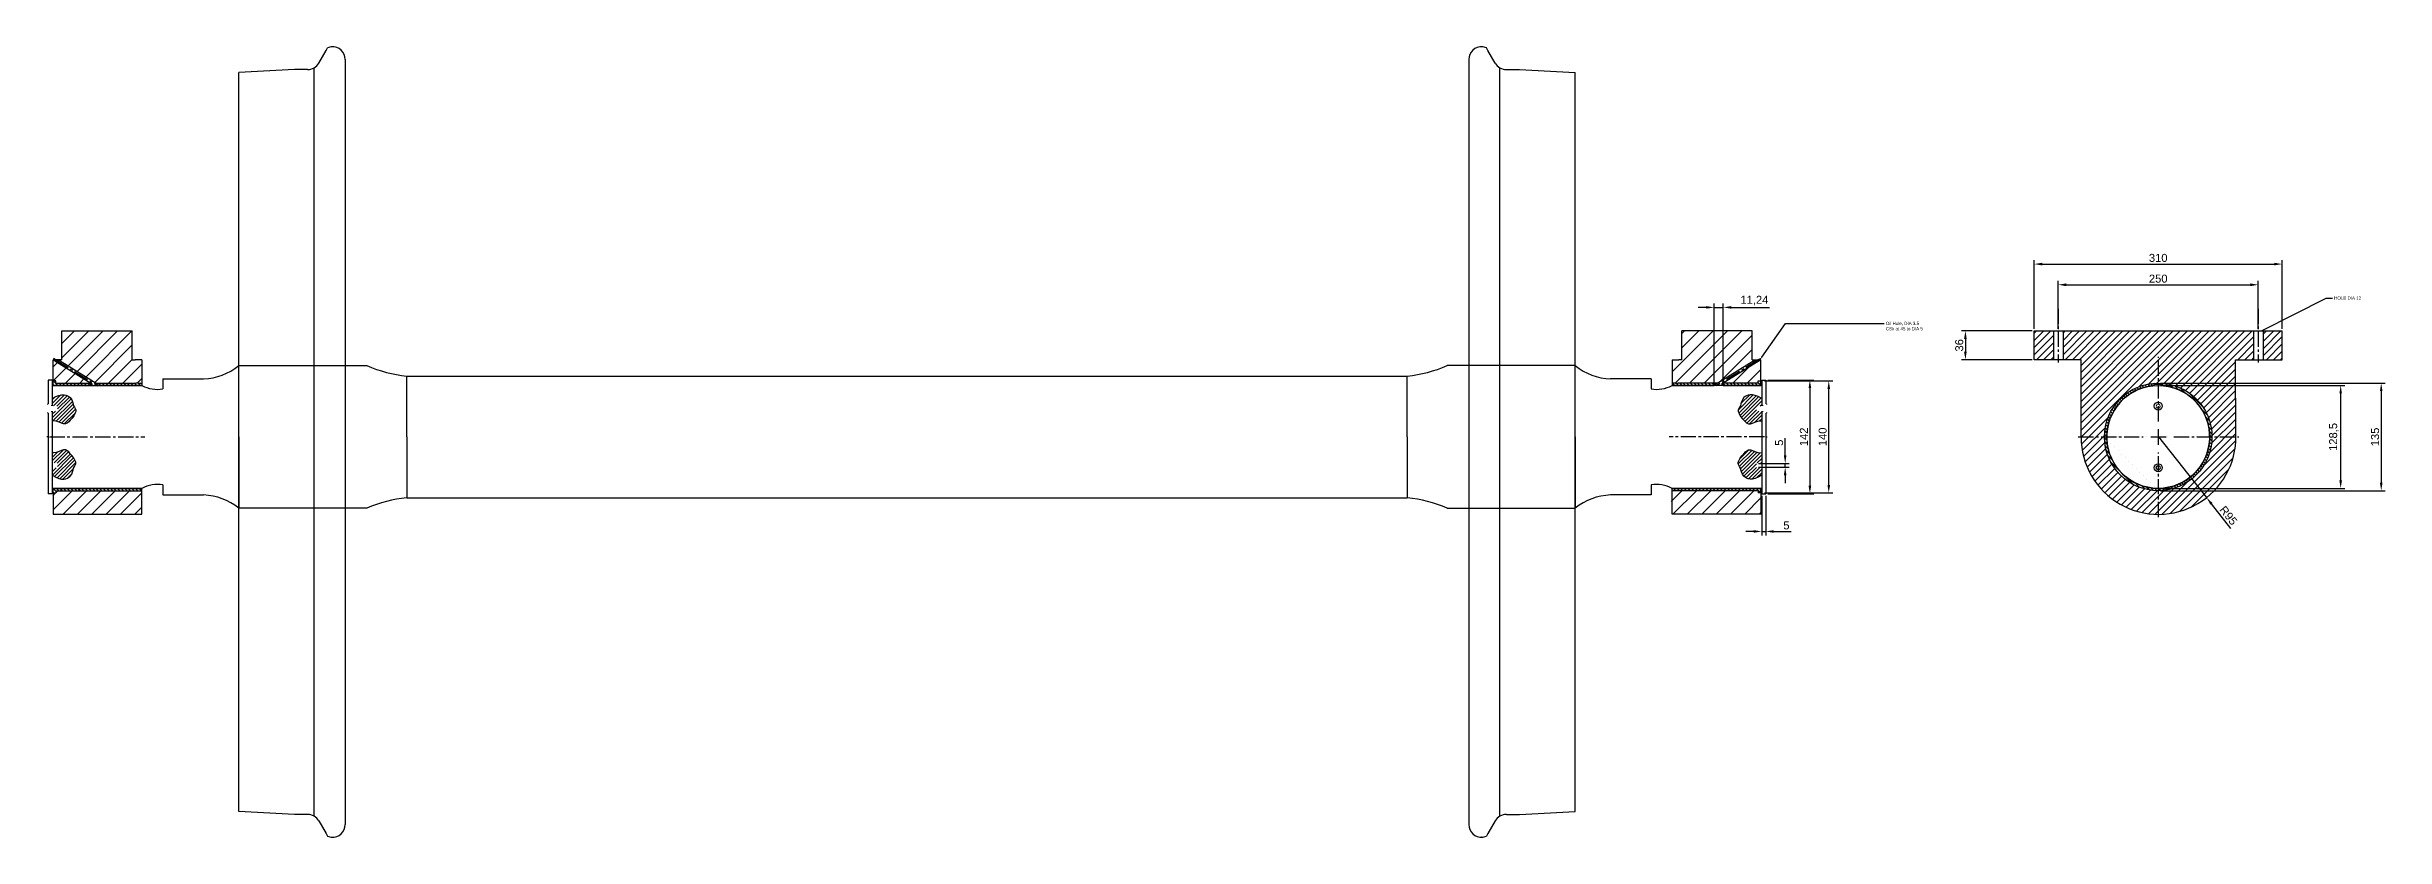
# Model space of a CAD drawing. Header units: millimetres. Extents: x 746 to 6704, y 1262 to 8179.
# Drawn here: x 746 to 3668, y 1262 to 2249 of the extents above; entities that cross this region are included whole.
import ezdxf
from ezdxf import colors
from ezdxf.entities.mleader import LeaderData, LeaderLine
from ezdxf.math import Vec2, Vec3

# ---------------------------------------------------------------- set-up
doc = ezdxf.new("R2010")
doc.units = ezdxf.units.MM
doc.linetypes.add('AM_ISO02W050x2', pattern=[3.75, 3, -0.75])
doc.linetypes.add('CENTER2', pattern=[28.575, 19.05, -3.175, 3.175, -3.175])
doc.styles.get("Standard").update_dxf_attribs({"font": 'arial.ttf'})
doc.dimstyles.new('ISO-25', dxfattribs={"dimscale": 4, "dimtxt": 2.5, "dimasz": 2.5, "dimexe": 1.25, "dimexo": 0.625, "dimtad": 1, "dimtxsty": 'Standard', "dimcen": 2.5, "dimadec": 0, "dimazin": 0, "dimtfac": 1, "dimtmove": 0, "dimatfit": 3, "dimfxl": 1, "dimarcsym": 0})
pattern_1 = [(45, (-0.947, 0), (-8.980256, 8.980256), [])]

# ---------------------------------------------------------------- blocks, each defined once
blk = doc.blocks.new('*U3')
at = {"color": 0, "linetype": 'CENTER2', "transparency": 16777216}
blk.add_line((0, 33.615), (0, -33.615), dxfattribs=at)
blk = doc.blocks.new('*U4')
at = {"color": 0, "linetype": 'CENTER2', "transparency": 16777216}
blk.add_line((0, 33.615), (0, -33.615), dxfattribs=at)
blk = doc.blocks.new('*U5')
at = {"color": 0, "linetype": 'CENTER2', "transparency": 16777216}
blk.add_line((26.6, 16.4), (-26.6, -16.4), dxfattribs=at)
blk = doc.blocks.new('*U6')
at = {"color": 0, "linetype": 'CENTER2', "transparency": 16777216}
blk.add_line((59.5, 0), (-59.5, 0), dxfattribs=at)
blk = doc.blocks.new('*D7')
at = {"color": 0, "lineweight": -2, "transparency": 16777216}
for p, q in [((3387.5, 1829.2), (3668.2, 1829.2)), ((3663.2, 1819.2), (3663.2, 1704.9)), ((3387.5, 1694.9), (3668.2, 1694.9))]:
    blk.add_line(p, q, dxfattribs=at)
at = {"color": 0, "transparency": 16777216}
for points in [[(3661.6, 1819.2), (3664.9, 1819.2), (3663.2, 1829.2)], [(3661.6, 1704.9), (3664.9, 1704.9), (3663.2, 1694.9)]]:
    blk.add_solid(points, dxfattribs=at)
at = {"layer": 'Defpoints', "color": 0, "transparency": 16777216}
for p in [(3385, 1829.2), (3385, 1694.9), (3663.2, 1694.9)]:
    blk.add_point(p, dxfattribs=at)
at = {"color": 0, "transparency": 16777216, "insert": (3655.6, 1762), "char_height": 10, "attachment_point": 5, "rotation": 90}
blk.add_mtext('135', dxfattribs=at)
blk = doc.blocks.new('*D8')
at = {"color": 0, "lineweight": -2, "transparency": 16777216}
for p, q in [((3387.5, 1826.3), (3617.6, 1826.3)), ((3612.6, 1707.8), (3612.6, 1816.3)), ((3387.5, 1697.8), (3617.6, 1697.8))]:
    blk.add_line(p, q, dxfattribs=at)
at = {"color": 0, "transparency": 16777216}
for points in [[(3610.9, 1816.3), (3614.2, 1816.3), (3612.6, 1826.3)], [(3610.9, 1707.8), (3614.2, 1707.8), (3612.6, 1697.8)]]:
    blk.add_solid(points, dxfattribs=at)
at = {"layer": 'Defpoints', "color": 0, "transparency": 16777216}
for p in [(3385, 1826.3), (3612.6, 1826.3), (3385, 1697.8)]:
    blk.add_point(p, dxfattribs=at)
at = {"color": 0, "transparency": 16777216, "insert": (3604.1, 1762), "char_height": 10, "attachment_point": 5, "rotation": 90}
blk.add_mtext('128,5', dxfattribs=at)
blk = doc.blocks.new('*U9')
at = {"color": 0, "linetype": 'CENTER2', "transparency": 16777216}
for p, q in [((0, 19.3), (0, 100.2)), ((-100.2, 0), (-19.3, 0)), ((19.3, 0), (100.2, 0)), ((0, -100.2), (0, -19.3))]:
    blk.add_line(p, q, dxfattribs=at)
at = {"color": 0, "linetype": 'Continuous', "transparency": 16777216}
for p, q in [((-9.7, 0), (9.7, 0)), ((0, -9.7), (0, 9.7))]:
    blk.add_line(p, q, dxfattribs=at)
blk = doc.blocks.new('*D10')
at = {"color": 0, "lineweight": -2, "transparency": 16777216}
for p, q in [((3385, 1762.1), (3445, 1686.2)), ((3475.4, 1647.8), (3451.2, 1678.4))]:
    blk.add_line(p, q, dxfattribs=at)
at = {"color": 0, "transparency": 16777216}
blk.add_solid([(3452.5, 1679.4), (3449.9, 1677.3), (3445, 1686.2)], dxfattribs=at)
at = {"layer": 'Defpoints', "color": 0, "transparency": 16777216}
for p in [(3385, 1762.1), (3445, 1686.2)]:
    blk.add_point(p, dxfattribs=at)
at = {"color": 0, "transparency": 16777216, "insert": (3472.4, 1663.9), "char_height": 10, "attachment_point": 5, "rotation": 308.3696}
blk.add_mtext('R95', dxfattribs=at)
blk = doc.blocks.new('*D11')
at = {"color": 0, "lineweight": -2, "transparency": 16777216}
for p, q in [((3227.1, 1894.5), (3138.7, 1894.5)), ((3143.7, 1884.5), (3143.7, 1868.5)), ((3227.1, 1858.5), (3138.7, 1858.5))]:
    blk.add_line(p, q, dxfattribs=at)
at = {"color": 0, "transparency": 16777216}
for points in [[(3142, 1884.5), (3145.3, 1884.5), (3143.7, 1894.5)], [(3142, 1868.5), (3145.3, 1868.5), (3143.7, 1858.5)]]:
    blk.add_solid(points, dxfattribs=at)
at = {"layer": 'Defpoints', "color": 0, "transparency": 16777216}
for p in [(3229.6, 1894.5), (3143.7, 1858.5), (3229.6, 1858.5)]:
    blk.add_point(p, dxfattribs=at)
at = {"color": 0, "transparency": 16777216, "insert": (3136, 1876.5), "char_height": 10, "attachment_point": 5, "rotation": 90}
blk.add_mtext('36', dxfattribs=at)
blk = doc.blocks.new('*D12')
at = {"color": 0, "lineweight": -2, "transparency": 16777216}
for p, q in [((3259.6, 1897), (3259.6, 1957.1)), ((3269.6, 1952.1), (3499.6, 1952.1)), ((3509.6, 1897), (3509.6, 1957.1))]:
    blk.add_line(p, q, dxfattribs=at)
at = {"color": 0, "transparency": 16777216}
for points in [[(3269.6, 1953.8), (3269.6, 1950.4), (3259.6, 1952.1)], [(3499.6, 1953.8), (3499.6, 1950.4), (3509.6, 1952.1)]]:
    blk.add_solid(points, dxfattribs=at)
at = {"layer": 'Defpoints', "color": 0, "transparency": 16777216}
for p in [(3509.6, 1952.1), (3259.6, 1894.5), (3509.6, 1894.5)]:
    blk.add_point(p, dxfattribs=at)
at = {"color": 0, "transparency": 16777216, "insert": (3384.6, 1959.7), "char_height": 10, "attachment_point": 5}
blk.add_mtext('250', dxfattribs=at)
blk = doc.blocks.new('*D13')
at = {"color": 0, "lineweight": -2, "transparency": 16777216}
for p, q in [((3229.6, 1897), (3229.6, 1982.9)), ((3239.6, 1977.9), (3529.6, 1977.9)), ((3539.6, 1897), (3539.6, 1982.9))]:
    blk.add_line(p, q, dxfattribs=at)
at = {"color": 0, "transparency": 16777216}
for points in [[(3239.6, 1979.6), (3239.6, 1976.3), (3229.6, 1977.9)], [(3529.6, 1979.6), (3529.6, 1976.3), (3539.6, 1977.9)]]:
    blk.add_solid(points, dxfattribs=at)
at = {"layer": 'Defpoints', "color": 0, "transparency": 16777216}
for p in [(3539.6, 1977.9), (3229.6, 1894.5), (3539.6, 1894.5)]:
    blk.add_point(p, dxfattribs=at)
at = {"color": 0, "transparency": 16777216, "insert": (3384.6, 1985.6), "char_height": 10, "attachment_point": 5}
blk.add_mtext('310', dxfattribs=at)
blk = doc.blocks.new('*D14')
at = {"color": 0, "lineweight": -2, "transparency": 16777216}
for p, q in [((2896.7, 1833), (2954.3, 1833)), ((2949.3, 1823), (2949.3, 1701.1)), ((2896.7, 1691.1), (2954.3, 1691.1))]:
    blk.add_line(p, q, dxfattribs=at)
at = {"color": 0, "transparency": 16777216}
for points in [[(2947.7, 1823), (2951, 1823), (2949.3, 1833)], [(2947.7, 1701.1), (2951, 1701.1), (2949.3, 1691.1)]]:
    blk.add_solid(points, dxfattribs=at)
at = {"layer": 'Defpoints', "color": 0, "transparency": 16777216}
for p in [(2894.2, 1833), (2894.2, 1691.1), (2949.3, 1691.1)]:
    blk.add_point(p, dxfattribs=at)
at = {"color": 0, "transparency": 16777216, "insert": (2941.8, 1762.1), "char_height": 10, "attachment_point": 5, "rotation": 90}
blk.add_mtext('142', dxfattribs=at)
blk = doc.blocks.new('*D15')
at = {"color": 0, "lineweight": -2, "transparency": 16777216}
for p, q in [((2892.7, 1832), (2977.9, 1832)), ((2972.9, 1702.1), (2972.9, 1822)), ((2892.7, 1692.1), (2977.9, 1692.1))]:
    blk.add_line(p, q, dxfattribs=at)
at = {"color": 0, "transparency": 16777216}
for points in [[(2971.3, 1822), (2974.6, 1822), (2972.9, 1832)], [(2971.3, 1702.1), (2974.6, 1702.1), (2972.9, 1692.1)]]:
    blk.add_solid(points, dxfattribs=at)
at = {"layer": 'Defpoints', "color": 0, "transparency": 16777216}
for p in [(2890.2, 1832), (2972.9, 1832), (2890.2, 1692.1)]:
    blk.add_point(p, dxfattribs=at)
at = {"color": 0, "transparency": 16777216, "insert": (2965.3, 1762.1), "char_height": 10, "attachment_point": 5, "rotation": 90}
blk.add_mtext('140', dxfattribs=at)
blk = doc.blocks.new('*D16')
at = {"color": 0, "lineweight": -2, "transparency": 16777216}
for p, q in [((2889.2, 1688.6), (2889.2, 1639)), ((2894.2, 1688.6), (2894.2, 1639)), ((2879.2, 1644), (2869.2, 1644)), ((2889.2, 1644), (2894.2, 1644)), ((2904.2, 1644), (2925.8, 1644))]:
    blk.add_line(p, q, dxfattribs=at)
at = {"color": 0, "transparency": 16777216}
for points in [[(2879.2, 1645.6), (2879.2, 1642.3), (2889.2, 1644)], [(2904.2, 1645.6), (2904.2, 1642.3), (2894.2, 1644)]]:
    blk.add_solid(points, dxfattribs=at)
at = {"layer": 'Defpoints', "color": 0, "transparency": 16777216}
for p in [(2889.2, 1691.1), (2894.2, 1691.1), (2894.2, 1644)]:
    blk.add_point(p, dxfattribs=at)
at = {"color": 0, "transparency": 16777216, "insert": (2920, 1651.5), "char_height": 10, "attachment_point": 5}
blk.add_mtext('5', dxfattribs=at)
blk = doc.blocks.new('*D17')
at = {"color": 0, "lineweight": -2, "transparency": 16777216}
for p, q in [((2829.8, 1828.9), (2829.8, 1928.8)), ((2841.1, 1828.9), (2841.1, 1928.8)), ((2819.8, 1923.8), (2809.8, 1923.8)), ((2829.8, 1923.8), (2841.1, 1923.8)), ((2851.1, 1923.8), (2898.8, 1923.8))]:
    blk.add_line(p, q, dxfattribs=at)
at = {"color": 0, "transparency": 16777216}
for points in [[(2819.8, 1925.5), (2819.8, 1922.2), (2829.8, 1923.8)], [(2851.1, 1925.5), (2851.1, 1922.2), (2841.1, 1923.8)]]:
    blk.add_solid(points, dxfattribs=at)
at = {"layer": 'Defpoints', "color": 0, "transparency": 16777216}
for p in [(2841.1, 1923.8), (2829.8, 1826.4), (2841.1, 1826.4)]:
    blk.add_point(p, dxfattribs=at)
at = {"color": 0, "transparency": 16777216, "insert": (2880, 1932.4), "char_height": 10, "attachment_point": 5}
blk.add_mtext('11,24', dxfattribs=at)
blk = doc.blocks.new('*D18')
at = {"color": 0, "lineweight": -2, "transparency": 16777216}
for p, q in [((2918.5, 1739), (2918.5, 1760.6)), ((2885, 1729), (2923.5, 1729)), ((2885, 1724.1), (2923.5, 1724.1)), ((2918.5, 1724.1), (2918.5, 1729)), ((2918.5, 1714.1), (2918.5, 1704.1))]:
    blk.add_line(p, q, dxfattribs=at)
at = {"color": 0, "transparency": 16777216}
for points in [[(2916.8, 1739), (2920.1, 1739), (2918.5, 1729)], [(2916.8, 1714.1), (2920.1, 1714.1), (2918.5, 1724.1)]]:
    blk.add_solid(points, dxfattribs=at)
at = {"layer": 'Defpoints', "color": 0, "transparency": 16777216}
for p in [(2882.5, 1729), (2882.5, 1724.1), (2918.5, 1729)]:
    blk.add_point(p, dxfattribs=at)
at = {"color": 0, "transparency": 16777216, "insert": (2910.9, 1754.8), "char_height": 10, "attachment_point": 5, "rotation": 90}
blk.add_mtext('5', dxfattribs=at)
blk = doc.blocks.new('*U19')
at = {"color": 0, "linetype": 'CENTER2', "transparency": 16777216}
blk.add_line((-26.6, 16.4), (26.6, -16.4), dxfattribs=at)
blk = doc.blocks.new('*U20')
at = {"color": 0, "linetype": 'CENTER2', "transparency": 16777216}
blk.add_line((-59.5, 0), (59.5, 0), dxfattribs=at)

msp = doc.modelspace()

# ---------------------------------------------------------------- hatches: boundary and pattern name
h = msp.add_hatch()
h.set_pattern_fill('ANSI31', color=256, scale=4)
h.paths.add_polyline_path([(764.49, 1858.467), (765.156, 1858.467), (765.156, 1894.467), (853.156, 1894.467), (853.156, 1858.467), (856.656, 1858.467), (861.924, 1858.467), (865.156, 1858.467), (865.156, 1829.201), (860.906, 1829.201), (857.406, 1829.201), (807.892, 1829.201), (763.002, 1856.979)])
h = msp.add_hatch()
h.set_pattern_fill('ANSI31', color=256, scale=4)
h.paths.add_polyline_path([(2877.821, 1858.467), (2877.156, 1858.467), (2877.156, 1894.467), (2789.156, 1894.467), (2789.156, 1858.467), (2785.656, 1858.467), (2780.387, 1858.467), (2777.156, 1858.467), (2777.156, 1829.201), (2781.406, 1829.201), (2784.906, 1829.201), (2834.419, 1829.201), (2879.309, 1856.979)])
h = msp.add_hatch()
h.set_pattern_fill('ANSI31', color=256, scale=2)
h.paths.add_polyline_path([(3253.631, 1894.467), (3229.63, 1894.467), (3229.63, 1858.467), (3253.631, 1858.467)])
h.paths.add_polyline_path([(3539.634, 1894.467), (3515.633, 1894.467), (3515.633, 1858.467), (3539.634, 1858.467)])
h = msp.add_hatch()
h.set_pattern_fill('ANSI31', color=256, scale=2)
edge = h.paths.add_edge_path()
edge.add_line((3503.633, 1894.467), (3481.052, 1894.467))
edge.add_line((3481.052, 1894.467), (3288.212, 1894.467))
edge.add_line((3288.212, 1894.467), (3265.631, 1894.467))
edge.add_line((3265.631, 1894.467), (3265.631, 1858.467))
edge.add_line((3265.631, 1858.467), (3288.212, 1858.467))
edge.add_line((3288.212, 1858.467), (3288.212, 1762.051))
edge.add_line((3288.212, 1762.051), (3317.472, 1762.051))
edge.add_arc((3384.632, 1762.047), 67.16, 0.003333, 179.996667, ccw=False)
edge.add_line((3451.792, 1762.051), (3481.695, 1762.051))
edge.add_line((3481.695, 1762.051), (3481.052, 1858.467))
edge.add_line((3481.052, 1858.467), (3503.633, 1858.467))
edge.add_line((3503.633, 1858.467), (3503.633, 1894.467))
edge = h.paths.add_edge_path()
edge.add_line((3317.472, 1762.051), (3288.212, 1762.051))
edge.add_arc((3384.953, 1762.051), 96.741, 180, 270)
edge.add_line((3384.953, 1665.31), (3384.953, 1694.888))
edge.add_arc((3384.632, 1762.047), 67.16, 179.996667, 270.274133, ccw=False)
edge = h.paths.add_edge_path()
edge.add_line((3481.695, 1762.047), (3481.695, 1762.051))
edge.add_line((3481.695, 1762.051), (3451.792, 1762.051))
edge.add_arc((3384.632, 1762.047), 67.16, -89.725867, 0.003333, ccw=False)
edge.add_line((3384.953, 1694.888), (3384.953, 1665.31))
edge.add_arc((3384.953, 1762.051), 96.741, 270, 359.997671)
h = msp.add_hatch()
h.set_pattern_fill('ANSI31', color=256, scale=4)
h.paths.add_polyline_path([(760.906, 1829.201), (757.406, 1829.201), (757.406, 1832.047), (754.156, 1832.047), (754.156, 1858.467), (754.862, 1858.467), (756.351, 1856.979), (801.24, 1829.201)])
h = msp.add_hatch()
h.set_pattern_fill('ANSI31', color=256, scale=4)
h.paths.add_polyline_path([(2881.406, 1829.201), (2884.906, 1829.201), (2884.906, 1832.047), (2888.156, 1832.047), (2888.156, 1858.467), (2887.449, 1858.467), (2885.961, 1856.979), (2841.071, 1829.201)])
h = msp.add_hatch()
h.set_pattern_fill('ANSI31', color=256)
edge = h.paths.add_edge_path()
edge.add_line((759.856, 1795.06), (758.586, 1794.372))
edge.add_line((758.586, 1794.372), (753.156, 1794.372))
edge.add_line((753.156, 1794.372), (753.156, 1782.092))
edge.add_spline(control_points=[(753.156, 1782.092), (760.101, 1782.092), (768.008, 1775.771), (775.283, 1781.776), (785.087, 1795.049), (778.762, 1799.789), (778.762, 1811.482), (765.478, 1817.803), (753.156, 1809.902)], knot_values=[0, 0, 0, 0, 1, 2, 3, 4, 5, 6, 6, 6, 6], degree=3, periodic=0)
edge.add_line((753.156, 1809.902), (753.156, 1800.722))
edge.add_line((753.156, 1800.722), (758.586, 1800.722))
edge.add_line((758.586, 1800.722), (759.856, 1800.035))
edge.add_line((759.856, 1800.035), (759.856, 1795.06))
edge = h.paths.add_edge_path(flags=17)
edge.add_line((759.856, 1724.06), (758.586, 1723.372))
edge.add_line((758.586, 1723.372), (753.156, 1723.372))
edge.add_line((753.156, 1723.372), (753.156, 1722.578))
edge.add_line((753.156, 1722.578), (753.156, 1714.192))
edge.add_spline(control_points=[(753.156, 1714.192), (765.478, 1706.291), (778.762, 1712.612), (778.762, 1724.305), (785.087, 1729.045), (775.283, 1742.319), (768.008, 1748.323), (760.101, 1742.003), (753.156, 1742.003)], knot_values=[0, 0, 0, 0, 1, 2, 3, 4, 5, 6, 6, 6, 6], degree=3, periodic=0)
edge.add_line((753.156, 1742.003), (753.156, 1729.722))
edge.add_line((753.156, 1729.722), (758.586, 1729.722))
edge.add_line((758.586, 1729.722), (759.856, 1729.035))
edge.add_line((759.856, 1729.035), (759.856, 1724.06))
edge = h.paths.add_edge_path(flags=17)
edge.add_spline(control_points=[(753.156, 1714.192), (765.478, 1706.291), (778.762, 1712.612), (778.762, 1724.305), (785.087, 1729.045), (775.283, 1742.319), (768.008, 1748.323), (760.101, 1742.003), (753.156, 1742.003)], knot_values=[0, 0, 0, 0, 1, 2, 3, 4, 5, 6, 6, 6, 6], degree=3, periodic=0)
edge.add_line((753.156, 1742.003), (753.156, 1729.722))
edge.add_line((753.156, 1729.722), (758.586, 1729.722))
edge.add_line((758.586, 1729.722), (759.856, 1729.035))
edge.add_line((759.856, 1729.035), (759.856, 1724.06))
edge.add_line((759.856, 1724.06), (758.586, 1723.372))
edge.add_line((758.586, 1723.372), (753.156, 1723.372))
edge.add_line((753.156, 1723.372), (753.156, 1722.578))
edge.add_line((753.156, 1722.578), (753.156, 1714.192))
h = msp.add_hatch()
h.set_pattern_fill('ANSI31', color=256, angle=90)
h.paths.add_polyline_path([(812.481, 1826.361), (812.481, 1829.201), (860.906, 1829.201), (865.156, 1829.201), (865.156, 1826.361), (860.906, 1826.361)])
h.paths.add_polyline_path([(754.156, 1826.361), (754.159, 1829.201), (801.24, 1829.201), (801.24, 1826.361)])
h = msp.add_hatch()
h.set_pattern_fill('ANSI31', color=256, angle=90)
h.paths.add_polyline_path([(754.159, 1832.047), (757.406, 1832.047), (757.406, 1829.201), (801.24, 1829.201), (803.535, 1827.781), (801.24, 1826.361), (757.406, 1826.361), (754.159, 1826.361)])
h = msp.add_hatch()
h.set_pattern_fill('ANSI31', color=256, angle=90)
h.paths.add_polyline_path([(2829.83, 1826.361), (2829.83, 1829.201), (2781.406, 1829.201), (2777.156, 1829.201), (2777.156, 1826.361), (2781.406, 1826.361)])
h.paths.add_polyline_path([(2888.156, 1826.361), (2888.152, 1829.201), (2841.071, 1829.201), (2841.071, 1826.361)])
h = msp.add_hatch()
h.set_pattern_fill('ANSI31', color=256, angle=90)
h.paths.add_polyline_path([(2888.152, 1832.047), (2884.906, 1832.047), (2884.906, 1829.201), (2841.071, 1829.201), (2838.776, 1827.781), (2841.071, 1826.361), (2884.906, 1826.361), (2888.152, 1826.361)])
h = msp.add_hatch()
h.set_pattern_fill('ANSI31', color=256)
edge = h.paths.add_edge_path()
edge.add_line((2882.456, 1729.035), (2883.726, 1729.722))
edge.add_line((2883.726, 1729.722), (2889.156, 1729.722))
edge.add_line((2889.156, 1729.722), (2889.156, 1742.003))
edge.add_spline(control_points=[(2889.156, 1742.003), (2882.21, 1742.003), (2874.303, 1748.323), (2867.028, 1742.319), (2857.224, 1729.045), (2863.549, 1724.305), (2863.549, 1712.612), (2876.833, 1706.291), (2889.156, 1714.192)], knot_values=[0, 0, 0, 0, 1, 2, 3, 4, 5, 6, 6, 6, 6], degree=3, periodic=0)
edge.add_line((2889.156, 1714.192), (2889.156, 1723.372))
edge.add_line((2889.156, 1723.372), (2883.726, 1723.372))
edge.add_line((2883.726, 1723.372), (2882.456, 1724.06))
edge.add_line((2882.456, 1724.06), (2882.456, 1729.035))
edge = h.paths.add_edge_path(flags=17)
edge.add_line((2882.456, 1800.035), (2883.726, 1800.722))
edge.add_line((2883.726, 1800.722), (2889.156, 1800.722))
edge.add_line((2889.156, 1800.722), (2889.156, 1801.516))
edge.add_line((2889.156, 1801.516), (2889.156, 1809.902))
edge.add_spline(control_points=[(2889.156, 1809.902), (2876.833, 1817.803), (2863.549, 1811.482), (2863.549, 1799.789), (2857.224, 1795.049), (2867.028, 1781.776), (2874.303, 1775.771), (2882.21, 1782.092), (2889.156, 1782.092)], knot_values=[0, 0, 0, 0, 1, 2, 3, 4, 5, 6, 6, 6, 6], degree=3, periodic=0)
edge.add_line((2889.156, 1782.092), (2889.156, 1794.372))
edge.add_line((2889.156, 1794.372), (2883.726, 1794.372))
edge.add_line((2883.726, 1794.372), (2882.456, 1795.06))
edge.add_line((2882.456, 1795.06), (2882.456, 1800.035))
edge = h.paths.add_edge_path(flags=17)
edge.add_spline(control_points=[(2889.156, 1809.902), (2876.833, 1817.803), (2863.549, 1811.482), (2863.549, 1799.789), (2857.224, 1795.049), (2867.028, 1781.776), (2874.303, 1775.771), (2882.21, 1782.092), (2889.156, 1782.092)], knot_values=[0, 0, 0, 0, 1, 2, 3, 4, 5, 6, 6, 6, 6], degree=3, periodic=0)
edge.add_line((2889.156, 1782.092), (2889.156, 1794.372))
edge.add_line((2889.156, 1794.372), (2883.726, 1794.372))
edge.add_line((2883.726, 1794.372), (2882.456, 1795.06))
edge.add_line((2882.456, 1795.06), (2882.456, 1800.035))
edge.add_line((2882.456, 1800.035), (2883.726, 1800.722))
edge.add_line((2883.726, 1800.722), (2889.156, 1800.722))
edge.add_line((2889.156, 1800.722), (2889.156, 1801.516))
edge.add_line((2889.156, 1801.516), (2889.156, 1809.902))
h = msp.add_hatch()
h.set_pattern_fill('ANSI31', color=256)
edge = h.paths.add_edge_path()
edge.add_line((2882.456, 1795.06), (2883.726, 1794.372))
edge.add_line((2883.726, 1794.372), (2889.156, 1794.372))
edge.add_line((2889.156, 1794.372), (2889.156, 1782.092))
edge.add_spline(control_points=[(2889.156, 1782.092), (2882.21, 1782.092), (2874.303, 1775.771), (2867.028, 1781.776), (2857.224, 1795.049), (2863.549, 1799.789), (2863.549, 1811.482), (2876.833, 1817.803), (2889.156, 1809.902)], knot_values=[0, 0, 0, 0, 1, 2, 3, 4, 5, 6, 6, 6, 6], degree=3, periodic=0)
edge.add_line((2889.156, 1809.902), (2889.156, 1800.722))
edge.add_line((2889.156, 1800.722), (2883.726, 1800.722))
edge.add_line((2883.726, 1800.722), (2882.456, 1800.035))
edge.add_line((2882.456, 1800.035), (2882.456, 1795.06))
edge = h.paths.add_edge_path(flags=17)
edge.add_line((2882.456, 1724.06), (2883.726, 1723.372))
edge.add_line((2883.726, 1723.372), (2889.156, 1723.372))
edge.add_line((2889.156, 1723.372), (2889.156, 1722.578))
edge.add_line((2889.156, 1722.578), (2889.156, 1714.192))
edge.add_spline(control_points=[(2889.156, 1714.192), (2876.833, 1706.291), (2863.549, 1712.612), (2863.549, 1724.305), (2857.224, 1729.045), (2867.028, 1742.319), (2874.303, 1748.323), (2882.21, 1742.003), (2889.156, 1742.003)], knot_values=[0, 0, 0, 0, 1, 2, 3, 4, 5, 6, 6, 6, 6], degree=3, periodic=0)
edge.add_line((2889.156, 1742.003), (2889.156, 1729.722))
edge.add_line((2889.156, 1729.722), (2883.726, 1729.722))
edge.add_line((2883.726, 1729.722), (2882.456, 1729.035))
edge.add_line((2882.456, 1729.035), (2882.456, 1724.06))
edge = h.paths.add_edge_path(flags=17)
edge.add_spline(control_points=[(2889.156, 1714.192), (2876.833, 1706.291), (2863.549, 1712.612), (2863.549, 1724.305), (2857.224, 1729.045), (2867.028, 1742.319), (2874.303, 1748.323), (2882.21, 1742.003), (2889.156, 1742.003)], knot_values=[0, 0, 0, 0, 1, 2, 3, 4, 5, 6, 6, 6, 6], degree=3, periodic=0)
edge.add_line((2889.156, 1742.003), (2889.156, 1729.722))
edge.add_line((2889.156, 1729.722), (2883.726, 1729.722))
edge.add_line((2883.726, 1729.722), (2882.456, 1729.035))
edge.add_line((2882.456, 1729.035), (2882.456, 1724.06))
edge.add_line((2882.456, 1724.06), (2883.726, 1723.372))
edge.add_line((2883.726, 1723.372), (2889.156, 1723.372))
edge.add_line((2889.156, 1723.372), (2889.156, 1722.578))
edge.add_line((2889.156, 1722.578), (2889.156, 1714.192))
h = msp.add_hatch()
h.set_pattern_fill('ANSI31', color=256, angle=90)
h.paths.add_polyline_path([(3379.632, 1827.781), (3384.632, 1827.781), (3384.632, 1829.207, 0.41421356), (3317.472, 1762.047, 1), (3451.792, 1762.047, 0.41421356), (3384.632, 1829.207), (3384.632, 1827.781), (3386.381, 1827.781), (3389.632, 1827.781), (3389.632, 1826.297), (3389.632, 1826.167, -25.68706991), (3379.632, 1826.167), (3379.632, 1826.297)])
h = msp.add_hatch()
h.set_pattern_fill('ANSI31', color=256)
edge = h.paths.add_edge_path()
edge.add_spline(control_points=[(753.156, 1714.192), (765.478, 1706.291), (778.762, 1712.612), (778.762, 1724.305), (785.087, 1729.045), (775.283, 1742.319), (768.008, 1748.323), (760.101, 1742.003), (753.156, 1742.003)], knot_values=[0, 0, 0, 0, 1, 2, 3, 4, 5, 6, 6, 6, 6], degree=3, periodic=0)
edge.add_line((753.156, 1742.003), (753.156, 1729.722))
edge.add_line((753.156, 1729.722), (758.586, 1729.722))
edge.add_line((758.586, 1729.722), (759.856, 1729.035))
edge.add_line((759.856, 1729.035), (759.856, 1724.06))
edge.add_line((759.856, 1724.06), (758.586, 1723.372))
edge.add_line((758.586, 1723.372), (753.156, 1723.372))
edge.add_line((753.156, 1723.372), (753.156, 1714.192))
h = msp.add_hatch()
h.set_pattern_fill('ANSI31', color=256, scale=4)
h.set_pattern_definition(pattern_1)
h.paths.add_polyline_path([(754.129, 1692.058), (757.406, 1692.047), (757.406, 1694.893), (865.156, 1694.893), (865.156, 1665.627), (754.102, 1665.627)])
h = msp.add_hatch()
h.set_pattern_fill('ANSI31', color=256, angle=90)
h.paths.add_polyline_path([(757.406, 1692.047), (754.156, 1692.054), (754.156, 1697.74), (805.83, 1697.733), (801.24, 1694.893), (757.406, 1694.893)])
h = msp.add_hatch()
h.set_pattern_fill('ANSI31', color=256, angle=90)
h.paths.add_polyline_path([(757.406, 1693.047), (754.156, 1693.047), (754.156, 1697.733), (865.156, 1697.733), (865.156, 1694.893), (757.406, 1694.893)])
h = msp.add_hatch()
h.set_pattern_fill('ANSI31', color=256, scale=4)
h.set_pattern_definition(pattern_1)
h.paths.add_polyline_path([(2888.183, 1692.058), (2883.959, 1692.047), (2883.959, 1694.893), (2776.209, 1694.893), (2776.209, 1665.627), (2888.209, 1665.627)])
h = msp.add_hatch()
h.set_pattern_fill('ANSI31', color=256, angle=90)
h.paths.add_polyline_path([(2884.906, 1693.047), (2888.156, 1693.047), (2888.156, 1697.733), (2777.156, 1697.733), (2777.156, 1694.893), (2884.906, 1694.893)])
h = msp.add_hatch()
h.set_pattern_fill('ANSI31', color=256, angle=90)
h.paths.add_polyline_path([(2884.906, 1692.047), (2888.156, 1692.054), (2888.156, 1697.74), (2836.481, 1697.733), (2841.071, 1694.893), (2884.906, 1694.893)])

# ---------------------------------------------------------------- linework, layer by layer
for p, q in [((1055.656, 2220.847), (986.156, 2217.375)), ((1072.248, 2220.847), (1055.656, 2220.847)), ((1080.248, 1288.404), (1080.248, 2222.991)), ((1086.104, 2228.847), (1095.295, 2244.766)), ((1095.295, 2244.766), (1097.111, 2247.911)), ((1119.156, 2233.347), (1119.156, 1278.047)), ((2523.156, 2233.347), (2523.156, 1278.047)), ((2547.016, 2244.766), (2545.2, 2247.911)), ((2556.207, 2228.847), (2547.016, 2244.766)), ((2562.063, 1288.404), (2562.063, 2222.991)), ((2570.063, 2220.847), (2586.656, 2220.847)), ((2586.656, 2220.847), (2656.156, 2217.375)), ((986.156, 1294.019), (986.156, 2217.375)), ((2656.156, 1294.019), (2656.156, 2217.375)), ((765.156, 1858.467), (765.156, 1894.467)), ((765.156, 1894.467), (853.156, 1894.467)), ((853.156, 1858.467), (853.156, 1894.467)), ((2789.156, 1858.467), (2789.156, 1894.467)), ((2877.156, 1894.467), (2789.156, 1894.467)), ((2877.156, 1858.467), (2877.156, 1894.467)), ((3229.63, 1858.467), (3229.63, 1894.467)), ((3229.63, 1894.467), (3539.634, 1894.467)), ((3253.631, 1894.467), (3253.631, 1858.467)), ((3265.631, 1894.467), (3265.631, 1858.467)), ((3503.633, 1894.467), (3503.633, 1858.467)), ((3515.633, 1894.467), (3515.633, 1858.467)), ((3539.634, 1858.467), (3539.634, 1894.467)), ((754.156, 1832.047), (754.156, 1858.467)), ((765.156, 1858.467), (754.156, 1858.467)), ((756.711, 1858.814), (754.673, 1860.075)), ((756.351, 1856.979), (755.485, 1858.479)), ((756.351, 1856.979), (803.535, 1827.781)), ((763.002, 1856.979), (756.351, 1856.979)), ((763.002, 1856.979), (763.855, 1858.456)), ((763.002, 1856.979), (810.187, 1827.781)), ((853.156, 1858.467), (856.656, 1858.467)), ((861.924, 1858.467), (856.656, 1858.467)), ((865.156, 1858.467), (861.924, 1858.467)), ((865.156, 1858.467), (865.156, 1829.201)), ((986.156, 1851.047), (1146.156, 1851.047)), ((986.156, 1762.047), (986.156, 1851.047)), ((2656.156, 1851.047), (2496.156, 1851.047)), ((2656.156, 1762.047), (2656.156, 1851.047)), ((2777.156, 1858.467), (2777.156, 1829.201)), ((2777.156, 1858.467), (2780.387, 1858.467)), ((2780.387, 1858.467), (2785.656, 1858.467)), ((2789.156, 1858.467), (2785.656, 1858.467)), ((2879.309, 1856.979), (2832.125, 1827.781)), ((2885.961, 1856.979), (2838.776, 1827.781)), ((2877.156, 1858.467), (2888.156, 1858.467)), ((2879.309, 1856.979), (2878.457, 1858.456)), ((2879.309, 1856.979), (2885.961, 1856.979)), ((2885.6, 1858.814), (2887.638, 1860.075)), ((2885.961, 1856.979), (2886.827, 1858.479)), ((2888.156, 1832.047), (2888.156, 1858.467)), ((3288.212, 1858.467), (3229.63, 1858.467)), ((3259.286, 1858.467), (3255.286, 1858.467)), ((3288.212, 1762.047), (3288.212, 1858.467)), ((3481.695, 1762.047), (3481.052, 1858.467)), ((3481.052, 1858.467), (3539.634, 1858.467)), ((753.156, 1833.047), (748.156, 1833.047)), ((748.156, 1833.047), (748.156, 1803.262)), ((753.156, 1833.047), (753.156, 1826.361)), ((753.156, 1826.361), (753.156, 1801.516)), ((753.156, 1826.297), (753.156, 1801.516)), ((753.156, 1826.297), (865.156, 1826.297)), ((753.156, 1826.297), (865.156, 1826.297)), ((753.156, 1826.297), (865.156, 1826.297)), ((753.156, 1826.297), (753.156, 1801.516)), ((754.156, 1826.361), (754.162, 1832.047)), ((757.406, 1832.047), (754.156, 1832.047)), ((757.406, 1826.361), (754.156, 1826.361)), ((757.406, 1829.201), (757.406, 1832.047)), ((757.406, 1829.201), (760.906, 1829.201)), ((760.906, 1826.361), (757.406, 1826.361)), ((760.906, 1829.201), (801.24, 1829.201)), ((760.906, 1829.201), (801.24, 1829.201)), ((798.939, 1826.361), (760.906, 1826.361)), ((801.24, 1826.361), (798.939, 1826.361)), ((801.24, 1826.361), (801.24, 1827.781)), ((801.24, 1827.781), (803.535, 1827.781)), ((807.892, 1829.201), (857.406, 1829.201)), ((807.892, 1829.201), (857.406, 1829.201)), ((812.481, 1827.781), (810.187, 1827.781)), ((812.481, 1826.361), (812.481, 1827.781)), ((857.406, 1826.361), (812.481, 1826.361)), ((860.906, 1829.201), (857.406, 1829.201)), ((860.906, 1826.361), (857.406, 1826.361)), ((860.906, 1829.201), (865.156, 1829.201)), ((860.906, 1829.201), (865.156, 1829.201)), ((865.156, 1826.361), (860.906, 1826.361)), ((865.156, 1829.201), (865.156, 1826.361)), ((865.156, 1829.201), (865.156, 1826.361)), ((891.156, 1834.547), (942.156, 1834.547)), ((891.156, 1834.547), (891.156, 1822.047)), ((1196.156, 1762.047), (1196.156, 1838.047)), ((1196.156, 1838.047), (2446.156, 1838.047)), ((2446.156, 1762.047), (2446.156, 1838.047)), ((2751.156, 1834.547), (2700.156, 1834.547)), ((2751.156, 1834.547), (2751.156, 1822.047)), ((2777.156, 1829.201), (2777.156, 1826.361)), ((2777.156, 1829.201), (2777.156, 1826.361)), ((2781.406, 1829.201), (2777.156, 1829.201)), ((2781.406, 1829.201), (2777.156, 1829.201)), ((2777.156, 1826.361), (2781.406, 1826.361)), ((2889.156, 1826.297), (2777.156, 1826.297)), ((2889.156, 1826.297), (2777.156, 1826.297)), ((2889.156, 1826.297), (2777.156, 1826.297)), ((2781.406, 1829.201), (2784.906, 1829.201)), ((2781.406, 1826.361), (2784.906, 1826.361)), ((2834.419, 1829.201), (2784.906, 1829.201)), ((2834.419, 1829.201), (2784.906, 1829.201)), ((2784.906, 1826.361), (2829.83, 1826.361)), ((2829.83, 1826.361), (2829.83, 1827.781)), ((2829.83, 1827.781), (2832.125, 1827.781)), ((2841.071, 1827.781), (2838.776, 1827.781)), ((2881.406, 1829.201), (2841.071, 1829.201)), ((2881.406, 1829.201), (2841.071, 1829.201)), ((2841.071, 1826.361), (2841.071, 1827.781)), ((2841.071, 1826.361), (2843.372, 1826.361)), ((2843.372, 1826.361), (2881.406, 1826.361)), ((2884.906, 1829.201), (2881.406, 1829.201)), ((2881.406, 1826.361), (2884.906, 1826.361)), ((2884.906, 1829.201), (2884.906, 1832.047)), ((2884.906, 1832.047), (2888.156, 1832.047)), ((2884.906, 1826.361), (2888.156, 1826.361)), ((2888.156, 1826.361), (2888.149, 1832.047)), ((2889.156, 1833.047), (2889.156, 1826.361)), ((2889.156, 1833.047), (2894.156, 1833.047)), ((2889.156, 1826.361), (2889.156, 1801.516)), ((2889.156, 1826.297), (2889.156, 1801.516)), ((2889.156, 1826.297), (2889.156, 1801.516)), ((2894.156, 1833.047), (2894.156, 1803.262)), ((3379.632, 1826.297), (3379.632, 1827.781)), ((3379.632, 1827.781), (3386.381, 1827.781)), ((3379.632, 1826.297), (3379.632, 1826.167)), ((3386.381, 1827.781), (3389.632, 1827.781)), ((3389.632, 1826.297), (3389.632, 1827.781)), ((3389.632, 1826.297), (3389.632, 1826.167)), ((747.156, 1803.262), (747.156, 1802.548)), ((747.156, 1792.547), (747.156, 1791.832)), ((748.156, 1791.832), (748.156, 1762.047)), ((752.156, 1801.516), (752.156, 1800.722)), ((752.156, 1794.372), (752.156, 1793.578)), ((753.156, 1801.516), (753.156, 1800.722)), ((753.156, 1794.372), (753.156, 1793.578)), ((753.156, 1793.578), (753.156, 1697.797)), ((753.156, 1793.578), (753.156, 1697.797)), ((753.156, 1793.578), (753.156, 1691.061)), ((2889.156, 1801.516), (2889.156, 1800.722)), ((2889.156, 1794.372), (2889.156, 1793.578)), ((2889.156, 1793.578), (2889.156, 1697.797)), ((2889.156, 1793.578), (2889.156, 1697.797)), ((2889.156, 1793.578), (2889.156, 1691.061)), ((2890.156, 1801.516), (2890.156, 1800.722)), ((2890.156, 1794.372), (2890.156, 1793.578)), ((2894.156, 1791.832), (2894.156, 1762.047)), ((2895.156, 1803.262), (2895.156, 1802.548)), ((2895.156, 1792.547), (2895.156, 1791.832)), ((747.156, 1762.047), (746.262, 1762.047)), ((748.156, 1762.047), (748.156, 1691.061)), ((753.156, 1762.047), (752.156, 1762.047)), ((986.156, 1762.047), (986.156, 1673.047)), ((1196.156, 1762.047), (1196.156, 1686.047)), ((2446.156, 1762.047), (2446.156, 1686.047)), ((2656.156, 1762.047), (2656.156, 1673.047)), ((2889.156, 1762.047), (2890.156, 1762.047)), ((2894.156, 1762.047), (2894.156, 1691.061)), ((2895.156, 1762.047), (2896.049, 1762.047)), ((3320.317, 1762.047), (3320.382, 1762.047)), ((3448.882, 1762.047), (3448.947, 1762.047)), ((753.156, 1697.797), (865.156, 1697.797)), ((753.156, 1697.797), (865.156, 1697.797)), ((753.156, 1697.797), (865.156, 1697.797)), ((865.156, 1697.733), (754.156, 1697.733)), ((754.156, 1692.056), (754.156, 1697.733)), ((757.406, 1694.893), (865.156, 1694.893)), ((757.406, 1694.893), (757.406, 1692.047)), ((865.156, 1694.893), (865.156, 1697.733)), ((865.156, 1694.893), (865.156, 1697.733)), ((865.156, 1665.627), (865.156, 1694.893)), ((891.156, 1702.047), (891.156, 1689.547)), ((2751.156, 1702.047), (2751.156, 1689.547)), ((2889.156, 1697.797), (2777.156, 1697.797)), ((2889.156, 1697.797), (2777.156, 1697.797)), ((2889.156, 1697.797), (2777.156, 1697.797)), ((2777.156, 1697.733), (2888.156, 1697.733)), ((2777.156, 1694.893), (2777.156, 1697.733)), ((2777.156, 1694.893), (2777.156, 1697.733)), ((2884.906, 1694.893), (2777.156, 1694.893)), ((2777.156, 1665.627), (2777.156, 1694.893)), ((2884.906, 1694.893), (2884.906, 1692.047)), ((2888.156, 1692.056), (2888.156, 1697.733)), ((753.156, 1691.061), (748.156, 1691.061)), ((754.129, 1692.058), (754.102, 1665.627)), ((754.102, 1665.627), (865.156, 1665.627)), ((754.156, 1692.056), (757.406, 1692.047)), ((757.406, 1686.045), (757.406, 1686.041)), ((891.156, 1689.547), (942.156, 1689.547)), ((1146.156, 1673.047), (986.156, 1673.047)), ((1196.156, 1686.047), (2446.156, 1686.047)), ((2496.156, 1673.047), (2656.156, 1673.047)), ((2751.156, 1689.547), (2700.156, 1689.547)), ((2889.156, 1665.627), (2777.156, 1665.627)), ((2888.156, 1692.056), (2884.906, 1692.047)), ((2884.906, 1686.045), (2884.906, 1686.041)), ((2888.183, 1692.058), (2888.209, 1665.627)), ((2889.156, 1691.061), (2894.156, 1691.061)), ((1055.656, 1290.547), (986.156, 1294.019)), ((1072.248, 1290.547), (1055.656, 1290.547)), ((2570.063, 1290.547), (2586.656, 1290.547)), ((2586.656, 1290.547), (2656.156, 1294.019)), ((1086.104, 1282.547), (1095.295, 1266.629)), ((1095.295, 1266.629), (1097.111, 1263.483)), ((1103.051, 1262.047), (1103.156, 1262.047)), ((2539.261, 1262.047), (2539.156, 1262.047)), ((2547.016, 1266.629), (2545.2, 1263.483)), ((2556.207, 1282.547), (2547.016, 1266.629))]:
    msp.add_line(p, q)
for centre, radius in [((3384.632, 1762.047), 67.16), ((3384.632, 1762.047), 64.25), ((3384.632, 1800.554), 5.001), ((3384.632, 1723.572), 5.001)]:
    msp.add_circle(centre, radius)
at = {"linetype": 'AM_ISO02W050x2', "lineweight": 15}
msp.add_circle((3384.632, 1800.451), 2.417, dxfattribs=at)
at = {"linetype": 'AM_ISO02W050x2'}
msp.add_circle((3384.632, 1723.644), 2.417, dxfattribs=at)
for centre, radius, start, end in [((1072.248, 2236.847), 16, 270, 330), ((1103.051, 2236.347), 13, 90, 117.18757), ((1103.156, 2233.347), 16, 0, 93.811315), ((2539.156, 2233.347), 16, 86.188685, 180), ((2539.261, 2236.347), 13, 62.81243, 90), ((2570.063, 2236.847), 16, 210, 270), ((939.147, 1909.487), 75, 272.299027, 308.813064), ((1214.709, 2012.061), 175, 246.937524, 263.914044), ((2427.602, 2012.061), 175, 276.085956, 293.062476), ((2703.164, 1909.487), 75, 231.186936, 267.700973), ((884.248, 1861.446), 40, 241.489345, 279.94355), ((2758.063, 1861.446), 40, 260.05645, 298.510655), ((3384.632, 1762.047), 64.315, 94.458808, 85.541192), ((3384.953, 1762.051), 96.741, 180, 0.766089), ((884.248, 1662.648), 40, 80.05645, 118.510655), ((2758.063, 1662.648), 40, 61.489345, 99.94355), ((939.147, 1614.608), 75, 51.186936, 87.700973), ((1214.709, 1512.033), 175, 96.085956, 113.062476), ((2427.602, 1512.033), 175, 66.937524, 83.914044), ((2703.164, 1614.608), 75, 92.299027, 128.813064), ((1072.248, 1274.547), 16, 30, 90), ((2570.063, 1274.547), 16, 90, 150), ((1103.051, 1275.047), 13, 242.81243, 270), ((1103.156, 1278.047), 16, 266.188685, 0), ((2539.156, 1278.047), 16, 180, 273.811315), ((2539.261, 1275.047), 13, 270, 297.18757)]:
    msp.add_arc(centre, radius, start, end)
for points in [[(753.156, 1809.902), (765.478, 1817.803), (778.762, 1811.482), (778.762, 1799.789), (785.087, 1795.049), (775.283, 1781.776), (768.008, 1775.771), (760.101, 1782.092), (753.156, 1782.092)], [(2889.156, 1809.902), (2876.833, 1817.803), (2863.549, 1811.482), (2863.549, 1799.789), (2857.224, 1795.049), (2867.028, 1781.776), (2874.303, 1775.771), (2882.21, 1782.092), (2889.156, 1782.092)], [(753.156, 1714.192), (765.478, 1706.291), (778.762, 1712.612), (778.762, 1724.305), (785.087, 1729.045), (775.283, 1742.319), (768.008, 1748.323), (760.101, 1742.003), (753.156, 1742.003)], [(2889.156, 1714.192), (2876.833, 1706.291), (2863.549, 1712.612), (2863.549, 1724.305), (2857.224, 1729.045), (2867.028, 1742.319), (2874.303, 1748.323), (2882.21, 1742.003), (2889.156, 1742.003)]]:
    msp.add_open_spline(points, degree=3)

# ---------------------------------------------------------------- block references
at = {"linetype": 'CENTER2'}
for name, p in [('*U3', (3259.631, 1888.582)), ('*U4', (3509.633, 1888.582)), ('*U19', (783.269, 1842.38)), ('*U5', (2859.043, 1842.38)), ('*U9', (3384.953, 1762.051)), ('*U20', (809.156, 1762.047)), ('*U6', (2833.156, 1762.047))]:
    msp.add_blockref(name, p, dxfattribs=at)

# ---------------------------------------------------------------- dimensions: what is measured, and where the dimension line sits
for base, p1, p2, picture, middle in [((3539.634, 1977.946), (3229.63, 1894.467), (3539.634, 1894.467), '*D13', (3384.632, 1985.556)), ((3509.633, 1952.092), (3259.631, 1894.467), (3509.633, 1894.467), '*D12', (3384.632, 1959.698)), ((2841.071, 1923.846), (2829.83, 1826.361), (2841.071, 1826.361), '*D17', (2879.952, 1932.355)), ((2894.156, 1643.965), (2889.156, 1691.061), (2894.156, 1691.061), '*D16', (2919.971, 1651.55))]:
    dim = msp.add_linear_dim(base=base, p1=p1, p2=p2, dimstyle='ISO-25')
    dim.commit()
    dim.dimension.update_dxf_attribs({"geometry": picture, "text_midpoint": middle})
for base, p1, p2, picture, middle in [((3143.659, 1858.467), (3229.63, 1894.467), (3229.63, 1858.467), '*D11', (3136.05, 1876.467)), ((3612.57, 1826.296), (3384.953, 1697.798), (3384.953, 1826.296), '*D8', (3604.06, 1762.047))]:
    dim = msp.add_linear_dim(base=base, p1=p1, p2=p2, angle=90, dimstyle='ISO-25')
    dim.commit()
    dim.dimension.update_dxf_attribs({"geometry": picture, "text_midpoint": middle})
for base, p1, p2, text, picture, middle in [((2972.923, 1832.047), (2890.156, 1692.061), (2890.156, 1832.047), '140', '*D15', (2965.317, 1762.054)), ((2949.319, 1691.061), (2894.156, 1833.047), (2894.156, 1691.061), '142', '*D14', (2941.798, 1762.054)), ((3663.25, 1694.888), (3384.953, 1829.206), (3384.953, 1694.888), '135', '*D7', (3655.641, 1762.047)), ((2918.453, 1728.98), (2882.454, 1724.062), (2882.454, 1728.98), '5', '*D18', (2910.867, 1754.795))]:
    dim = msp.add_linear_dim(base=base, p1=p1, p2=p2, angle=90, text=text, dimstyle='ISO-25')
    dim.commit()
    dim.dimension.update_dxf_attribs({"geometry": picture, "text_midpoint": middle})
dim = msp.add_radius_dim(center=(3384.953, 1762.051), mpoint=(3445.004, 1686.204), text='R95', dimstyle='ISO-25')
dim.commit()
dim.dimension.update_dxf_attribs({"geometry": '*D10', "text_midpoint": (3472.373, 1663.888)})

# ---------------------------------------------------------------- leaders
ml = msp.add_multileader_mtext('Standard')
ml.set_content('HOLE DIA 12', color=256)
ml.set_leader_properties()
ml.build(insert=Vec2(0, 0))
ctx = ml.context
ctx.base_point, ctx.plane_origin = Vec3(3602.375, 1935.479), Vec3(3511.074, 1893.249)
notes = []
notes.append((ctx, [(0, (1, 1, 0), (3594.375, 1935.479), (1, 0), 8, [(0, [(3511.074, 1893.249)], 0, [])])]))
ctx.mtext.insert, ctx.mtext.width, ctx.mtext.flow_direction = Vec3(3604.375, 1937.513), 51.05229, 5
ml = msp.add_multileader_mtext('Standard')
ml.set_content('{\\C256;Oil Hole, DIA 3.5\\PCSk at 45 to DIA 5}', color=256)
ml.set_leader_properties()
ml.build(insert=Vec2(0, 0))
ctx = ml.context
ctx.base_point, ctx.plane_origin = Vec3(3042.213, 1903.82), Vec3(2887.049, 1858.459)
notes.append((ctx, [(0, (1, 1, 0), (2919.049, 1903.82), (1, 0), 123.164, [(0, [(2887.049, 1858.459)], 0, [])])]))
ctx.mtext.insert, ctx.mtext.flow_direction = Vec3(3044.213, 1905.854), 5
for ctx, leaders in notes:
    for number, flags, end, landing, length, lines in leaders:
        leader = LeaderData()
        leader.index, (leader.has_last_leader_line, leader.has_dogleg_vector, leader.attachment_direction) = number, flags
        leader.last_leader_point, leader.dogleg_vector, leader.dogleg_length = Vec3(end), Vec3(landing), length
        for number, points, colour, breaks in lines:
            line = LeaderLine()
            line.index, line.vertices, line.color, line.breaks = number, Vec3.list(points), colors.encode_raw_color(colour), breaks
            leader.lines.append(line)
        ctx.leaders.append(leader)

doc.saveas('drawing.dxf')
